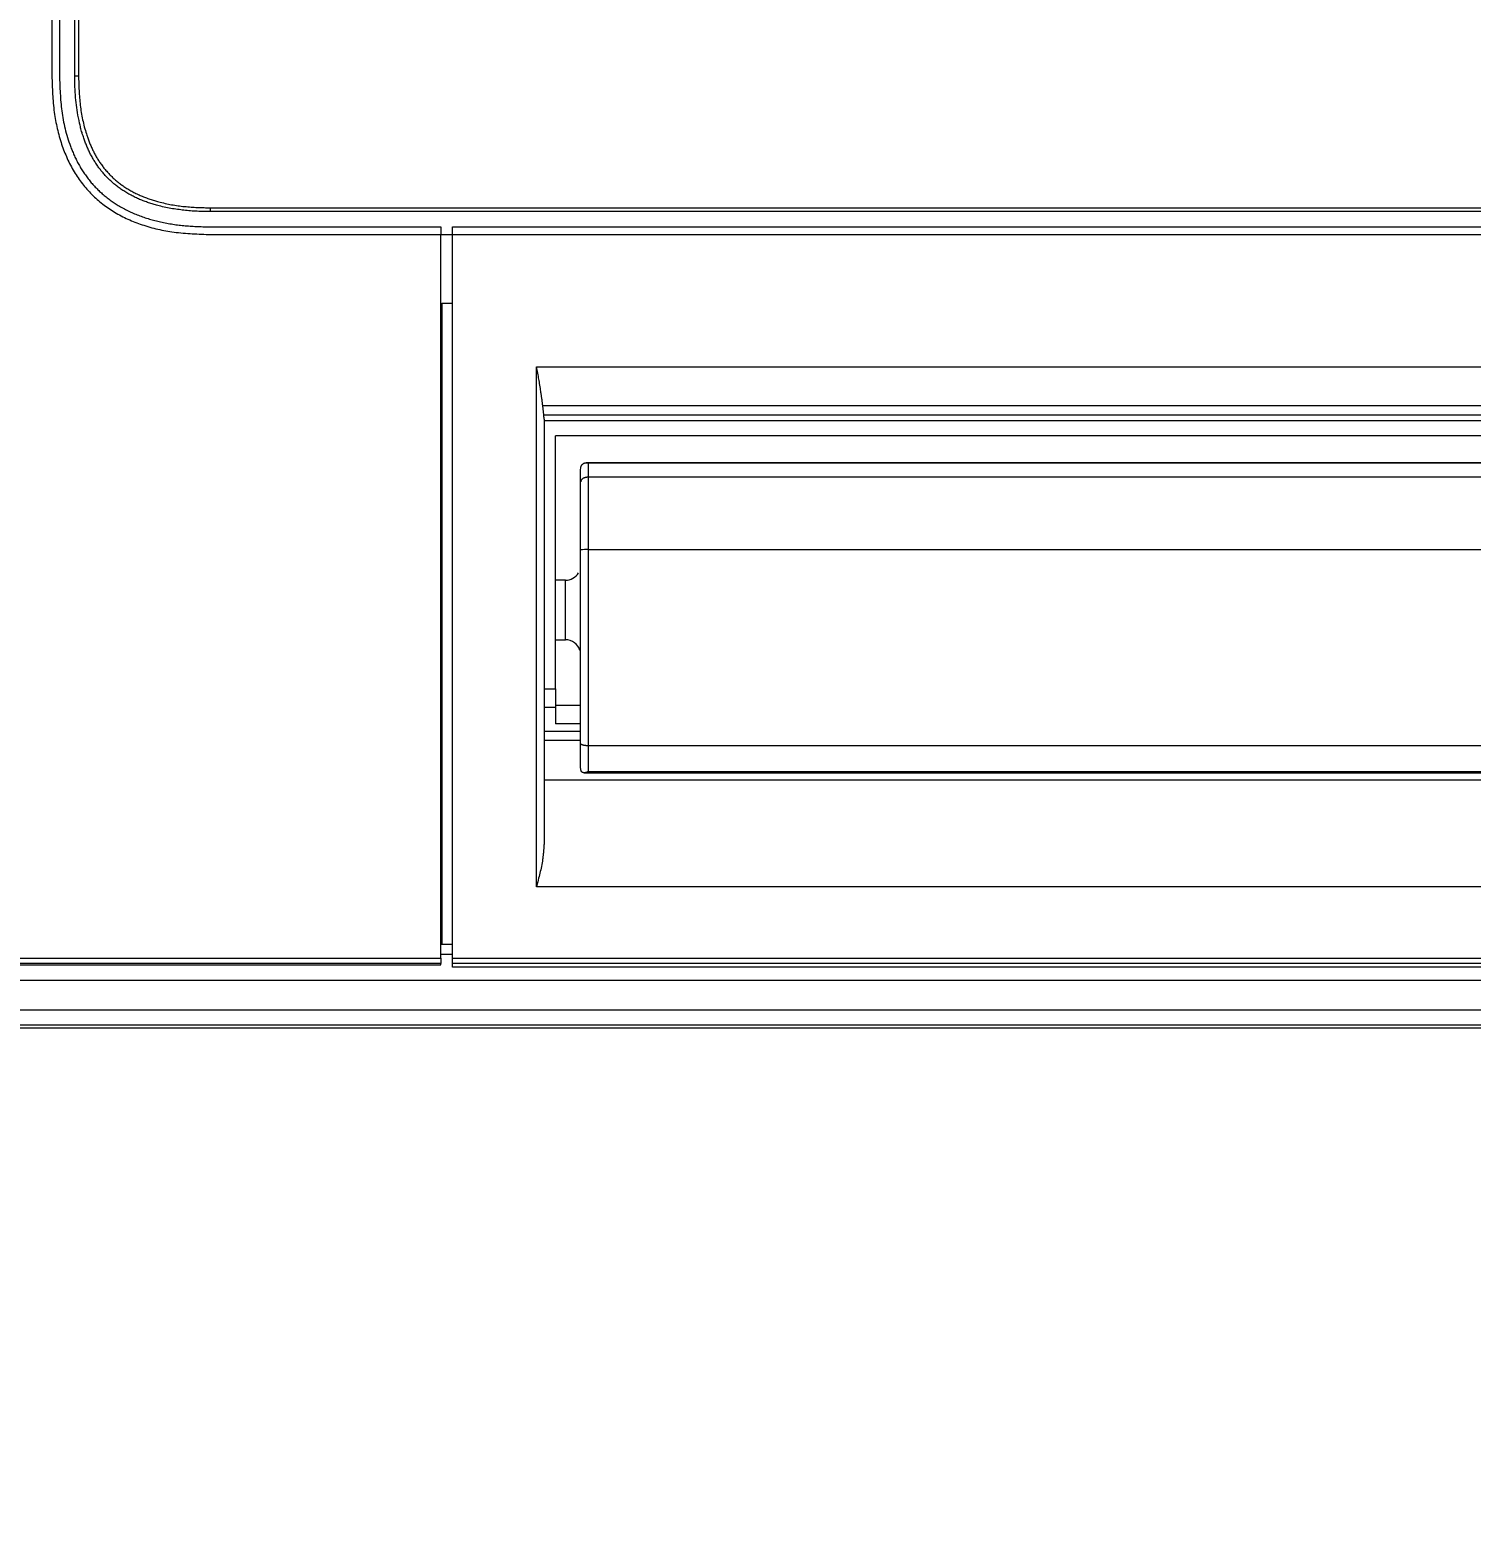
# Model space of a CAD drawing. Header units: metres. Extents: x -101133.8 to -101066.7, y -24899.3 to -24824.7.
# Drawn here: x -101102.6942 to -101102.5053, y -24841.6666 to -24841.4714 of the extents above; entities that cross this region are included whole.
import ezdxf

# ---------------------------------------------------------------- set-up
doc = ezdxf.new("R2010")
doc.units = ezdxf.units.M
doc.header["$LTSCALE"] = 0.2
doc.header["$PDSIZE"] = -5
doc.layers.add('CMT-COTATION DIVERS', color=1, linetype='Continuous')
doc.layers.add('CMT-CVC-MATERIEL', color=30, linetype='Continuous')
doc.styles.get("Standard").update_dxf_attribs({"font": 'arial.ttf'})
doc.dimstyles.get("Standard").update_dxf_attribs({"dimtxt": 0.18, "dimasz": 0.18, "dimexe": 0.18, "dimexo": 0.0625, "dimgap": 0.09, "dimtad": 0, "dimtih": 1, "dimtoh": 1, "dimdec": 4, "dimzin": 0, "dimdsep": 46, "dimtxsty": 'Standard', "dimcen": 0.09, "dimadec": 0, "dimazin": 0, "dimtfac": 1, "dimtdec": 4, "dimtofl": 0, "dimtmove": 0, "dimatfit": 3, "dimfxl": 1, "dimtolj": 1, "dimtzin": 0, "dimarcsym": 0})

# ---------------------------------------------------------------- blocks, each defined once
blk = doc.blocks.new('Cassette 600x600')
at = {"linetype": 'Continuous', "lineweight": 13}
for p, q in [((-20590.73, -35.19), (-20590.73, 551.21)), ((-20590.33, -35.19), (-20590.33, 551.21)), ((-20588.32, 551.21), (-20588.32, -35.19)), ((-20584.49, -35.19), (-20584.49, 551.21)), ((-20582.43, 551.21), (-20582.43, 413.01)), ((-20582.28, 413.01), (-20582.28, 549.89)), ((-20581.56, 549.89), (-20581.56, 413.01)), ((-20435.73, 464.01), (-20465.93, 464.01)), ((-20444.93, 463.01), (-20465.93, 463.01)), ((-20465.93, 461.01), (-20465.93, 460.51)), ((-20465.93, 461.01), (-20095.53, 461.01)), ((-20095.53, 460.51), (-20465.93, 460.51)), ((-20486.73, 443.21), (-20486.73, 413.01)), ((-20485.73, 443.21), (-20485.73, 434)), ((-20483.73, 443.21), (-20483.23, 443.21)), ((-20483.73, 72.81), (-20483.73, 443.21)), ((-20483.23, 443.21), (-20483.23, 72.81)), ((-20485.73, 434), (-20485.73, 413.01)), ((-20485.73, 415.01), (-20485.73, 414.22)), ((-20582.43, 413.01), (-20582.28, 413.01)), ((-20581.56, 413.01), (-20582.28, 413.01)), ((-20581.56, 413.01), (-20486.73, 413.01)), ((-20581.03, 413.01), (-20581.03, 411.51)), ((-20579.73, 413.01), (-20579.73, 412.91)), ((-20579.73, 412.91), (-20579.73, 411.51)), ((-20495.73, 412.91), (-20579.73, 412.91)), ((-20495.73, 412.91), (-20495.73, 411.51)), ((-20485.73, 413.01), (-20486.73, 413.01)), ((-20486.73, 413.01), (-20486.73, 411.51)), ((-20582.73, 104.51), (-20582.73, 411.51)), ((-20582.73, 411.51), (-20582.28, 411.51)), ((-20582.28, 104.51), (-20582.28, 411.51)), ((-20582.28, 411.51), (-20581.56, 411.51)), ((-20581.56, 411.51), (-20581.56, 104.51)), ((-20581.56, 411.51), (-20486.73, 411.51)), ((-20486.73, 411.51), (-20486.73, 104.51)), ((-20486.73, 411.51), (-20485.73, 411.51)), ((-20485.73, 411.51), (-20485.73, 104.51)), ((-20572.22, 115.51), (-20572.22, 400.51)), ((-20572.22, 400.51), (-20504.07, 400.51)), ((-20504.07, 400.51), (-20504.07, 115.51)), ((-20510.98, 399.51), (-20566.63, 399.51)), ((-20558.17, 399.51), (-20558.17, 116.51)), ((-20552.99, 399.51), (-20552.99, 394.71)), ((-20551.83, 399.51), (-20551.83, 394.71)), ((-20548.73, 398.01), (-20548.73, 399.51)), ((-20546.27, 399.51), (-20546.27, 398.01)), ((-20511.13, 116.51), (-20511.13, 399.51)), ((-20509.2, 399.7), (-20510.35, 399.59)), ((-20510.35, 399.59), (-20510.35, 116.42)), ((-20509.2, 116.31), (-20509.2, 399.7)), ((-20550.85, 394.71), (-20550.85, 398.01)), ((-20548.73, 398.01), (-20550.85, 398.01)), ((-20546.27, 398.01), (-20548.73, 398.01)), ((-20548.43, 394.71), (-20548.43, 398.01)), ((-20546.27, 398.01), (-20513.13, 398.01)), ((-20539.83, 398.01), (-20539.83, 396.71)), ((-20539.83, 396.71), (-20532.03, 396.71)), ((-20532.03, 396.71), (-20532.03, 398.01)), ((-20513.13, 118.01), (-20513.13, 398.01)), ((-20556.8, 394.69), (-20556.58, 394.71)), ((-20556.58, 394.71), (-20553.44, 394.71)), ((-20553.44, 394.71), (-20528.06, 394.71)), ((-20528.06, 394.71), (-20519.13, 394.71)), ((-20519.13, 394.71), (-20517.53, 394.71)), ((-20517.53, 394.71), (-20517.35, 394.7)), ((-20557.27, 394.23), (-20557.27, 121.78)), ((-20553.73, 393.71), (-20557.11, 393.71)), ((-20557.11, 393.71), (-20557.11, 122.31)), ((-20528.03, 393.71), (-20553.73, 393.71)), ((-20553.73, 122.31), (-20553.73, 393.71)), ((-20528.03, 122.31), (-20528.03, 393.71)), ((-20518.53, 393.71), (-20528.03, 393.71)), ((-20518.53, 122.31), (-20518.53, 393.71)), ((-20516.68, 393.71), (-20518.53, 393.71)), ((-20516.68, 122.31), (-20516.68, 393.71)), ((-20516.64, 122.04), (-20516.64, 393.97))]:
    blk.add_line(p, q, dxfattribs=at)
for centre, radius, start, end in [((-20541.83, 396.71), 2, 286.6773, 0), ((-20530.03, 396.71), 2, 180, 239.2042), ((-20536.29, 393.95), 8.27, 358.2687, 5.2085)]:
    blk.add_arc(centre, radius, start, end, dxfattribs=at)
for points, knots in [([(-20465.93, 464.01), (-20466.33, 463.99), (-20466.73, 463.98), (-20467.13, 463.96), (-20467.53, 463.95), (-20467.93, 463.93), (-20468.33, 463.91), (-20468.72, 463.88), (-20469.12, 463.85), (-20469.52, 463.82), (-20469.93, 463.78), (-20470.34, 463.74), (-20470.71, 463.69), (-20471.09, 463.64), (-20471.43, 463.58), (-20471.78, 463.52), (-20472.12, 463.45), (-20472.48, 463.38), (-20472.83, 463.3), (-20473.18, 463.22), (-20473.53, 463.13), (-20473.88, 463.03), (-20474.23, 462.94), (-20474.58, 462.83), (-20474.91, 462.72), (-20475.24, 462.61), (-20475.54, 462.5), (-20475.84, 462.38), (-20476.14, 462.26), (-20476.45, 462.13), (-20476.75, 461.99), (-20477.06, 461.86), (-20477.35, 461.72), (-20477.65, 461.56), (-20477.94, 461.41), (-20478.23, 461.24), (-20478.51, 461.08), (-20478.79, 460.91), (-20479.05, 460.75), (-20479.31, 460.57), (-20479.56, 460.39), (-20479.82, 460.21), (-20480.07, 460.01), (-20480.32, 459.82), (-20480.56, 459.62), (-20480.8, 459.41), (-20481.03, 459.2), (-20481.26, 458.99), (-20481.49, 458.76), (-20481.71, 458.54), (-20481.93, 458.31), (-20482.13, 458.07), (-20482.34, 457.84), (-20482.54, 457.59), (-20482.74, 457.34), (-20482.93, 457.1), (-20483.12, 456.84), (-20483.29, 456.58), (-20483.47, 456.32), (-20483.64, 456.06), (-20483.8, 455.79), (-20483.97, 455.51), (-20484.13, 455.22), (-20484.29, 454.92), (-20484.44, 454.63), (-20484.58, 454.33), (-20484.72, 454.03), (-20484.85, 453.73), (-20484.98, 453.42), (-20485.1, 453.12), (-20485.22, 452.81), (-20485.33, 452.51), (-20485.44, 452.18), (-20485.55, 451.86), (-20485.66, 451.5), (-20485.76, 451.15), (-20485.86, 450.8), (-20485.95, 450.46), (-20486.03, 450.11), (-20486.11, 449.76), (-20486.18, 449.4), (-20486.24, 449.05), (-20486.31, 448.7), (-20486.36, 448.36), (-20486.41, 447.99), (-20486.46, 447.61), (-20486.51, 447.2), (-20486.54, 446.8), (-20486.58, 446.39), (-20486.61, 446), (-20486.63, 445.6), (-20486.65, 445.21), (-20486.67, 444.8), (-20486.69, 444.4), (-20486.7, 444), (-20486.72, 443.6), (-20486.73, 443.21)], [0, 0, 0, 0, 1, 1, 1, 2, 2, 2, 3, 3, 3, 4, 4, 4, 5, 5, 5, 6, 6, 6, 7, 7, 7, 8, 8, 8, 9, 9, 9, 10, 10, 10, 11, 11, 11, 12, 12, 12, 13, 13, 13, 14, 14, 14, 15, 15, 15, 16, 16, 16, 17, 17, 17, 18, 18, 18, 19, 19, 19, 20, 20, 20, 21, 21, 21, 22, 22, 22, 23, 23, 23, 24, 24, 24, 25, 25, 25, 26, 26, 26, 27, 27, 27, 28, 28, 28, 29, 29, 29, 30, 30, 30, 31, 31, 31, 32, 32, 32, 32]), ([(-20465.93, 463.01), (-20466.31, 462.99), (-20466.7, 462.98), (-20467.08, 462.96), (-20467.47, 462.95), (-20467.85, 462.93), (-20468.23, 462.91), (-20468.62, 462.89), (-20469, 462.86), (-20469.38, 462.83), (-20469.77, 462.79), (-20470.14, 462.75), (-20470.53, 462.7), (-20470.92, 462.65), (-20471.31, 462.59), (-20471.7, 462.52), (-20472.09, 462.44), (-20472.48, 462.36), (-20472.86, 462.27), (-20473.24, 462.18), (-20473.61, 462.08), (-20474, 461.96), (-20474.4, 461.83), (-20474.83, 461.69), (-20475.13, 461.58), (-20475.37, 461.49), (-20475.53, 461.43), (-20475.71, 461.35), (-20475.9, 461.28), (-20476.1, 461.19), (-20476.29, 461.11), (-20476.49, 461.02), (-20476.68, 460.93), (-20476.86, 460.84), (-20477.05, 460.75), (-20477.23, 460.65), (-20477.42, 460.55), (-20477.61, 460.45), (-20477.79, 460.34), (-20477.98, 460.23), (-20478.16, 460.12), (-20478.35, 460.01), (-20478.53, 459.89), (-20478.7, 459.77), (-20478.88, 459.65), (-20479.06, 459.52), (-20479.23, 459.4), (-20479.4, 459.26), (-20479.57, 459.13), (-20479.74, 459), (-20479.9, 458.87), (-20480.05, 458.73), (-20480.21, 458.59), (-20480.37, 458.45), (-20480.52, 458.31), (-20480.67, 458.16), (-20480.82, 458.01), (-20480.97, 457.86), (-20481.11, 457.71), (-20481.25, 457.56), (-20481.39, 457.4), (-20481.54, 457.24), (-20481.68, 457.07), (-20481.81, 456.9), (-20481.95, 456.73), (-20482.08, 456.56), (-20482.21, 456.38), (-20482.34, 456.21), (-20482.46, 456.03), (-20482.58, 455.85), (-20482.7, 455.67), (-20482.81, 455.5), (-20482.93, 455.3), (-20483.05, 455.1), (-20483.17, 454.88), (-20483.29, 454.66), (-20483.41, 454.44), (-20483.52, 454.23), (-20483.63, 454.01), (-20483.73, 453.78), (-20483.84, 453.56), (-20483.93, 453.34), (-20484.03, 453.11), (-20484.12, 452.89), (-20484.21, 452.65), (-20484.3, 452.42), (-20484.39, 452.18), (-20484.47, 451.94), (-20484.55, 451.7), (-20484.62, 451.46), (-20484.7, 451.22), (-20484.77, 450.98), (-20484.83, 450.73), (-20484.9, 450.49), (-20484.96, 450.25), (-20485.02, 450.01), (-20485.07, 449.75), (-20485.13, 449.5), (-20485.19, 449.22), (-20485.24, 448.95), (-20485.29, 448.68), (-20485.34, 448.41), (-20485.38, 448.14), (-20485.42, 447.88), (-20485.46, 447.6), (-20485.49, 447.33), (-20485.53, 447.06), (-20485.55, 446.79), (-20485.58, 446.52), (-20485.6, 446.25), (-20485.62, 445.97), (-20485.64, 445.69), (-20485.66, 445.42), (-20485.67, 445.14), (-20485.68, 444.86), (-20485.69, 444.59), (-20485.7, 444.31), (-20485.71, 444.03), (-20485.72, 443.76), (-20485.72, 443.48), (-20485.73, 443.21)], [0, 0, 0, 0, 1, 1, 1, 2, 2, 2, 3, 3, 3, 4, 4, 4, 5, 5, 5, 6, 6, 6, 7, 7, 7, 8, 8, 8, 9, 9, 9, 10, 10, 10, 11, 11, 11, 12, 12, 12, 13, 13, 13, 14, 14, 14, 15, 15, 15, 16, 16, 16, 17, 17, 17, 18, 18, 18, 19, 19, 19, 20, 20, 20, 21, 21, 21, 22, 22, 22, 23, 23, 23, 24, 24, 24, 25, 25, 25, 26, 26, 26, 27, 27, 27, 28, 28, 28, 29, 29, 29, 30, 30, 30, 31, 31, 31, 32, 32, 32, 33, 33, 33, 34, 34, 34, 35, 35, 35, 36, 36, 36, 37, 37, 37, 38, 38, 38, 39, 39, 39, 40, 40, 40, 40]), ([(-20483.73, 443.21), (-20483.73, 443.5), (-20483.73, 443.79), (-20483.72, 444.08), (-20483.71, 444.37), (-20483.7, 444.66), (-20483.69, 444.95), (-20483.67, 445.24), (-20483.66, 445.53), (-20483.63, 445.82), (-20483.61, 446.11), (-20483.58, 446.4), (-20483.55, 446.69), (-20483.52, 446.98), (-20483.48, 447.27), (-20483.44, 447.55), (-20483.4, 447.84), (-20483.36, 448.13), (-20483.31, 448.41), (-20483.25, 448.7), (-20483.2, 448.97), (-20483.13, 449.27), (-20483.07, 449.56), (-20482.99, 449.87), (-20482.93, 450.12), (-20482.87, 450.36), (-20482.82, 450.53), (-20482.76, 450.72), (-20482.7, 450.91), (-20482.63, 451.12), (-20482.57, 451.32), (-20482.5, 451.52), (-20482.43, 451.72), (-20482.35, 451.91), (-20482.28, 452.11), (-20482.2, 452.3), (-20482.12, 452.5), (-20482.03, 452.69), (-20481.95, 452.88), (-20481.86, 453.07), (-20481.77, 453.26), (-20481.67, 453.45), (-20481.58, 453.63), (-20481.48, 453.81), (-20481.38, 454), (-20481.27, 454.18), (-20481.16, 454.36), (-20481.05, 454.54), (-20480.94, 454.71), (-20480.83, 454.88), (-20480.72, 455.03), (-20480.61, 455.18), (-20480.5, 455.34), (-20480.38, 455.49), (-20480.26, 455.64), (-20480.14, 455.79), (-20480.01, 455.94), (-20479.89, 456.08), (-20479.76, 456.22), (-20479.63, 456.36), (-20479.5, 456.5), (-20479.36, 456.64), (-20479.23, 456.77), (-20479.09, 456.91), (-20478.95, 457.04), (-20478.8, 457.17), (-20478.66, 457.29), (-20478.51, 457.42), (-20478.36, 457.54), (-20478.21, 457.65), (-20478.06, 457.77), (-20477.91, 457.89), (-20477.75, 458), (-20477.6, 458.11), (-20477.44, 458.21), (-20477.28, 458.31), (-20477.12, 458.41), (-20476.96, 458.51), (-20476.8, 458.6), (-20476.63, 458.7), (-20476.47, 458.79), (-20476.3, 458.88), (-20476.14, 458.97), (-20475.97, 459.05), (-20475.8, 459.13), (-20475.63, 459.21), (-20475.46, 459.29), (-20475.28, 459.37), (-20475.11, 459.44), (-20474.93, 459.51), (-20474.76, 459.58), (-20474.58, 459.65), (-20474.41, 459.71), (-20474.23, 459.78), (-20474.04, 459.84), (-20473.84, 459.91), (-20473.69, 459.96), (-20473.56, 460), (-20473.47, 460.03), (-20473.37, 460.05), (-20473.27, 460.08), (-20473.16, 460.12), (-20473.05, 460.15), (-20472.94, 460.18), (-20472.83, 460.21), (-20472.73, 460.23), (-20472.63, 460.26), (-20472.53, 460.28), (-20472.41, 460.31), (-20472.08, 460.39), (-20471.57, 460.5), (-20471.1, 460.59), (-20470.63, 460.67), (-20470.2, 460.74), (-20469.77, 460.79), (-20469.34, 460.84), (-20468.91, 460.89), (-20468.43, 460.92), (-20467.95, 460.95), (-20467.43, 460.98), (-20467.09, 460.99), (-20466.98, 460.99), (-20466.9, 460.99), (-20466.8, 460.99), (-20466.71, 461), (-20466.61, 461), (-20466.51, 461), (-20466.41, 461), (-20466.32, 461), (-20466.22, 461), (-20466.12, 461), (-20466.03, 461), (-20465.93, 461.01)], [0, 0, 0, 0, 1, 1, 1, 2, 2, 2, 3, 3, 3, 4, 4, 4, 5, 5, 5, 6, 6, 6, 7, 7, 7, 8, 8, 8, 9, 9, 9, 10, 10, 10, 11, 11, 11, 12, 12, 12, 13, 13, 13, 14, 14, 14, 15, 15, 15, 16, 16, 16, 17, 17, 17, 18, 18, 18, 19, 19, 19, 20, 20, 20, 21, 21, 21, 22, 22, 22, 23, 23, 23, 24, 24, 24, 25, 25, 25, 26, 26, 26, 27, 27, 27, 28, 28, 28, 29, 29, 29, 30, 30, 30, 31, 31, 31, 32, 32, 32, 33, 33, 33, 34, 34, 34, 35, 35, 35, 36, 36, 36, 37, 37, 37, 38, 38, 38, 39, 39, 39, 40, 40, 40, 41, 41, 41, 42, 42, 42, 43, 43, 43, 44, 44, 44, 44]), ([(-20465.93, 460.51), (-20466.25, 460.5), (-20466.57, 460.49), (-20466.89, 460.48), (-20467.22, 460.46), (-20467.54, 460.45), (-20467.86, 460.44), (-20468.18, 460.42), (-20468.5, 460.4), (-20468.82, 460.37), (-20469.14, 460.35), (-20469.46, 460.32), (-20469.78, 460.28), (-20470.1, 460.24), (-20470.41, 460.2), (-20470.73, 460.15), (-20471.05, 460.1), (-20471.37, 460.04), (-20471.68, 459.97), (-20471.99, 459.91), (-20472.29, 459.84), (-20472.62, 459.75), (-20472.94, 459.66), (-20473.29, 459.56), (-20473.54, 459.48), (-20473.75, 459.41), (-20473.9, 459.36), (-20474.06, 459.31), (-20474.22, 459.25), (-20474.4, 459.18), (-20474.57, 459.12), (-20474.74, 459.05), (-20474.91, 458.98), (-20475.08, 458.91), (-20475.24, 458.84), (-20475.41, 458.76), (-20475.58, 458.68), (-20475.74, 458.6), (-20475.9, 458.52), (-20476.06, 458.44), (-20476.23, 458.35), (-20476.39, 458.27), (-20476.54, 458.18), (-20476.7, 458.08), (-20476.86, 457.99), (-20477.01, 457.89), (-20477.16, 457.79), (-20477.31, 457.69), (-20477.46, 457.59), (-20477.61, 457.48), (-20477.76, 457.37), (-20477.91, 457.26), (-20478.05, 457.15), (-20478.19, 457.03), (-20478.33, 456.91), (-20478.47, 456.79), (-20478.61, 456.67), (-20478.74, 456.54), (-20478.88, 456.42), (-20479.01, 456.29), (-20479.14, 456.15), (-20479.27, 456.02), (-20479.39, 455.89), (-20479.51, 455.75), (-20479.63, 455.61), (-20479.75, 455.47), (-20479.87, 455.33), (-20479.98, 455.18), (-20480.1, 455.04), (-20480.2, 454.89), (-20480.31, 454.74), (-20480.41, 454.6), (-20480.52, 454.44), (-20480.62, 454.27), (-20480.74, 454.1), (-20480.84, 453.92), (-20480.95, 453.74), (-20481.04, 453.57), (-20481.14, 453.39), (-20481.23, 453.21), (-20481.32, 453.03), (-20481.41, 452.85), (-20481.5, 452.66), (-20481.58, 452.48), (-20481.66, 452.29), (-20481.74, 452.1), (-20481.82, 451.92), (-20481.89, 451.73), (-20481.96, 451.54), (-20482.03, 451.35), (-20482.09, 451.15), (-20482.16, 450.96), (-20482.22, 450.76), (-20482.28, 450.57), (-20482.33, 450.39), (-20482.38, 450.22), (-20482.45, 449.99), (-20482.51, 449.75), (-20482.58, 449.45), (-20482.65, 449.16), (-20482.71, 448.87), (-20482.77, 448.6), (-20482.82, 448.32), (-20482.87, 448.04), (-20482.91, 447.76), (-20482.95, 447.47), (-20482.99, 447.19), (-20483.03, 446.91), (-20483.06, 446.62), (-20483.08, 446.34), (-20483.11, 446.06), (-20483.13, 445.77), (-20483.15, 445.49), (-20483.16, 445.2), (-20483.18, 444.92), (-20483.19, 444.63), (-20483.2, 444.35), (-20483.21, 444.06), (-20483.22, 443.78), (-20483.22, 443.49), (-20483.23, 443.21)], [0, 0, 0, 0, 1, 1, 1, 2, 2, 2, 3, 3, 3, 4, 4, 4, 5, 5, 5, 6, 6, 6, 7, 7, 7, 8, 8, 8, 9, 9, 9, 10, 10, 10, 11, 11, 11, 12, 12, 12, 13, 13, 13, 14, 14, 14, 15, 15, 15, 16, 16, 16, 17, 17, 17, 18, 18, 18, 19, 19, 19, 20, 20, 20, 21, 21, 21, 22, 22, 22, 23, 23, 23, 24, 24, 24, 25, 25, 25, 26, 26, 26, 27, 27, 27, 28, 28, 28, 29, 29, 29, 30, 30, 30, 31, 31, 31, 32, 32, 32, 33, 33, 33, 34, 34, 34, 35, 35, 35, 36, 36, 36, 37, 37, 37, 38, 38, 38, 39, 39, 39, 40, 40, 40, 40]), ([(-20566.63, 399.51), (-20566.8, 399.52), (-20566.97, 399.53), (-20567.13, 399.54), (-20567.3, 399.55), (-20567.46, 399.57), (-20567.63, 399.58), (-20567.8, 399.6), (-20567.98, 399.61), (-20568.13, 399.63), (-20568.29, 399.65), (-20568.43, 399.66), (-20568.63, 399.69), (-20568.88, 399.73), (-20569.22, 399.79), (-20569.54, 399.85), (-20569.86, 399.91), (-20570.15, 399.98), (-20570.44, 400.05), (-20570.72, 400.12), (-20571, 400.19), (-20571.32, 400.27), (-20571.64, 400.35), (-20572, 400.45), (-20572.19, 400.5), (-20572.19, 400.5), (-20572.2, 400.5), (-20572.2, 400.5), (-20572.2, 400.5), (-20572.2, 400.5), (-20572.2, 400.5), (-20572.21, 400.5), (-20572.21, 400.5), (-20572.21, 400.5), (-20572.21, 400.5), (-20572.21, 400.5), (-20572.22, 400.51)], [0, 0, 0, 0, 1, 1, 1, 2, 2, 2, 3, 3, 3, 4, 4, 4, 5, 5, 5, 6, 6, 6, 7, 7, 7, 8, 8, 8, 9, 9, 9, 10, 10, 10, 11, 11, 11, 12, 12, 12, 12]), ([(-20504.07, 400.51), (-20504.08, 400.5), (-20504.08, 400.5), (-20504.08, 400.5), (-20504.09, 400.5), (-20504.09, 400.5), (-20504.09, 400.5), (-20504.1, 400.5), (-20504.1, 400.5), (-20504.1, 400.5), (-20504.1, 400.5), (-20504.11, 400.5), (-20504.11, 400.5), (-20504.29, 400.47), (-20504.61, 400.41), (-20504.9, 400.36), (-20505.19, 400.31), (-20505.43, 400.27), (-20505.69, 400.22), (-20505.94, 400.18), (-20506.2, 400.14), (-20506.47, 400.09), (-20506.75, 400.05), (-20507.04, 400), (-20507.26, 399.97), (-20507.46, 399.94), (-20507.59, 399.92), (-20507.74, 399.9), (-20507.9, 399.88), (-20508.07, 399.85), (-20508.23, 399.83), (-20508.4, 399.81), (-20508.56, 399.79), (-20508.72, 399.76), (-20508.88, 399.74), (-20509.04, 399.72), (-20509.2, 399.7)], [0, 0, 0, 0, 1, 1, 1, 2, 2, 2, 3, 3, 3, 4, 4, 4, 5, 5, 5, 6, 6, 6, 7, 7, 7, 8, 8, 8, 9, 9, 9, 10, 10, 10, 11, 11, 11, 12, 12, 12, 12]), ([(-20510.35, 399.59), (-20510.38, 399.59), (-20510.41, 399.59), (-20510.43, 399.58), (-20510.46, 399.58), (-20510.48, 399.58), (-20510.51, 399.57), (-20510.54, 399.57), (-20510.56, 399.57), (-20510.59, 399.56), (-20510.61, 399.56), (-20510.64, 399.56), (-20510.66, 399.55), (-20510.68, 399.55), (-20510.71, 399.54), (-20510.73, 399.54), (-20510.75, 399.54), (-20510.77, 399.53), (-20510.8, 399.53), (-20510.82, 399.52), (-20510.84, 399.52), (-20510.86, 399.52), (-20510.88, 399.51), (-20510.9, 399.51), (-20510.91, 399.51), (-20510.92, 399.51), (-20510.92, 399.51), (-20510.93, 399.51), (-20510.94, 399.51), (-20510.94, 399.51), (-20510.95, 399.51), (-20510.95, 399.51), (-20510.96, 399.51), (-20510.97, 399.51), (-20510.97, 399.51), (-20510.98, 399.51), (-20510.98, 399.51)], [0, 0, 0, 0, 1, 1, 1, 2, 2, 2, 3, 3, 3, 4, 4, 4, 5, 5, 5, 6, 6, 6, 7, 7, 7, 8, 8, 8, 9, 9, 9, 10, 10, 10, 11, 11, 11, 12, 12, 12, 12]), ([(-20557.11, 393.71), (-20557.11, 393.71), (-20557.11, 393.71), (-20557.11, 393.71), (-20557.11, 393.71), (-20557.11, 393.71), (-20557.11, 393.71), (-20557.11, 393.71), (-20557.11, 393.71), (-20557.11, 393.71), (-20557.11, 393.71), (-20557.11, 393.71), (-20557.11, 393.71), (-20557.11, 393.71), (-20557.11, 393.72), (-20557.12, 393.72), (-20557.12, 393.73), (-20557.12, 393.73), (-20557.12, 393.74), (-20557.13, 393.74), (-20557.13, 393.74), (-20557.13, 393.75), (-20557.13, 393.75), (-20557.13, 393.76), (-20557.14, 393.76), (-20557.15, 393.78), (-20557.16, 393.82), (-20557.18, 393.85), (-20557.19, 393.88), (-20557.2, 393.91), (-20557.21, 393.94), (-20557.22, 393.97), (-20557.23, 394), (-20557.24, 394.03), (-20557.25, 394.06), (-20557.25, 394.09), (-20557.26, 394.12), (-20557.26, 394.14), (-20557.26, 394.16), (-20557.27, 394.18), (-20557.27, 394.2), (-20557.27, 394.22), (-20557.27, 394.25), (-20557.27, 394.27), (-20557.27, 394.29), (-20557.26, 394.31), (-20557.26, 394.33), (-20557.26, 394.35), (-20557.25, 394.37), (-20557.25, 394.38), (-20557.25, 394.39), (-20557.24, 394.41), (-20557.24, 394.42), (-20557.23, 394.43), (-20557.22, 394.45), (-20557.22, 394.46), (-20557.21, 394.47), (-20557.2, 394.49), (-20557.19, 394.5), (-20557.18, 394.51), (-20557.18, 394.52), (-20557.17, 394.53), (-20557.16, 394.54), (-20557.16, 394.54), (-20557.15, 394.55), (-20557.14, 394.56), (-20557.13, 394.56), (-20557.13, 394.57), (-20557.12, 394.58), (-20557.11, 394.59), (-20557.1, 394.59), (-20557.09, 394.6), (-20557.08, 394.6), (-20557.07, 394.61), (-20557.06, 394.62), (-20557.05, 394.62), (-20557.04, 394.63), (-20557.03, 394.63), (-20557.02, 394.64), (-20557.01, 394.64), (-20557, 394.64), (-20556.99, 394.65), (-20556.98, 394.65), (-20556.96, 394.66), (-20556.95, 394.66), (-20556.94, 394.66), (-20556.93, 394.67), (-20556.92, 394.67), (-20556.9, 394.67), (-20556.89, 394.68), (-20556.88, 394.68), (-20556.87, 394.68), (-20556.85, 394.68), (-20556.84, 394.69), (-20556.83, 394.69), (-20556.81, 394.69), (-20556.8, 394.69)], [0, 0, 0, 0, 1, 1, 1, 2, 2, 2, 3, 3, 3, 4, 4, 4, 5, 5, 5, 6, 6, 6, 7, 7, 7, 8, 8, 8, 9, 9, 9, 10, 10, 10, 11, 11, 11, 12, 12, 12, 13, 13, 13, 14, 14, 14, 15, 15, 15, 16, 16, 16, 17, 17, 17, 18, 18, 18, 19, 19, 19, 20, 20, 20, 21, 21, 21, 22, 22, 22, 23, 23, 23, 24, 24, 24, 25, 25, 25, 26, 26, 26, 27, 27, 27, 28, 28, 28, 29, 29, 29, 30, 30, 30, 31, 31, 31, 32, 32, 32, 32]), ([(-20553.73, 393.71), (-20553.73, 393.73), (-20553.73, 393.76), (-20553.73, 393.79), (-20553.73, 393.82), (-20553.73, 393.85), (-20553.72, 393.87), (-20553.72, 393.9), (-20553.72, 393.93), (-20553.72, 393.96), (-20553.72, 393.98), (-20553.72, 394.01), (-20553.71, 394.04), (-20553.71, 394.06), (-20553.71, 394.09), (-20553.7, 394.11), (-20553.7, 394.14), (-20553.7, 394.17), (-20553.69, 394.19), (-20553.69, 394.21), (-20553.69, 394.24), (-20553.68, 394.26), (-20553.68, 394.29), (-20553.67, 394.31), (-20553.67, 394.33), (-20553.66, 394.35), (-20553.66, 394.37), (-20553.65, 394.39), (-20553.64, 394.41), (-20553.64, 394.43), (-20553.63, 394.45), (-20553.63, 394.47), (-20553.62, 394.49), (-20553.61, 394.51), (-20553.61, 394.52), (-20553.6, 394.54), (-20553.59, 394.55), (-20553.59, 394.57), (-20553.58, 394.58), (-20553.57, 394.59), (-20553.56, 394.61), (-20553.56, 394.62), (-20553.55, 394.63), (-20553.54, 394.64), (-20553.53, 394.65), (-20553.53, 394.66), (-20553.52, 394.67), (-20553.51, 394.68), (-20553.5, 394.68), (-20553.5, 394.68), (-20553.49, 394.69), (-20553.49, 394.69), (-20553.49, 394.69), (-20553.48, 394.69), (-20553.48, 394.7), (-20553.47, 394.7), (-20553.47, 394.7), (-20553.47, 394.7), (-20553.46, 394.7), (-20553.46, 394.7), (-20553.45, 394.7), (-20553.45, 394.7), (-20553.45, 394.7), (-20553.45, 394.7), (-20553.45, 394.7), (-20553.45, 394.7), (-20553.45, 394.7), (-20553.44, 394.7), (-20553.44, 394.7), (-20553.44, 394.7), (-20553.44, 394.7), (-20553.44, 394.71), (-20553.44, 394.71)], [0, 0, 0, 0, 1, 1, 1, 2, 2, 2, 3, 3, 3, 4, 4, 4, 5, 5, 5, 6, 6, 6, 7, 7, 7, 8, 8, 8, 9, 9, 9, 10, 10, 10, 11, 11, 11, 12, 12, 12, 13, 13, 13, 14, 14, 14, 15, 15, 15, 16, 16, 16, 17, 17, 17, 18, 18, 18, 19, 19, 19, 20, 20, 20, 21, 21, 21, 22, 22, 22, 23, 23, 23, 24, 24, 24, 24]), ([(-20518.53, 393.71), (-20518.53, 393.73), (-20518.53, 393.76), (-20518.54, 393.79), (-20518.54, 393.82), (-20518.54, 393.85), (-20518.54, 393.87), (-20518.54, 393.9), (-20518.55, 393.93), (-20518.55, 393.96), (-20518.55, 393.98), (-20518.56, 394.01), (-20518.56, 394.04), (-20518.57, 394.06), (-20518.57, 394.09), (-20518.58, 394.11), (-20518.59, 394.14), (-20518.6, 394.17), (-20518.6, 394.19), (-20518.61, 394.21), (-20518.62, 394.24), (-20518.63, 394.26), (-20518.64, 394.29), (-20518.65, 394.31), (-20518.66, 394.33), (-20518.67, 394.35), (-20518.68, 394.37), (-20518.7, 394.39), (-20518.71, 394.41), (-20518.72, 394.43), (-20518.73, 394.45), (-20518.74, 394.47), (-20518.76, 394.49), (-20518.77, 394.51), (-20518.78, 394.52), (-20518.8, 394.54), (-20518.81, 394.55), (-20518.83, 394.57), (-20518.84, 394.58), (-20518.86, 394.59), (-20518.87, 394.61), (-20518.89, 394.62), (-20518.9, 394.63), (-20518.92, 394.64), (-20518.93, 394.65), (-20518.95, 394.66), (-20518.97, 394.67), (-20518.99, 394.68), (-20519, 394.68), (-20519.01, 394.68), (-20519.02, 394.69), (-20519.02, 394.69), (-20519.03, 394.69), (-20519.04, 394.69), (-20519.05, 394.7), (-20519.06, 394.7), (-20519.07, 394.7), (-20519.07, 394.7), (-20519.08, 394.7), (-20519.09, 394.7), (-20519.1, 394.7), (-20519.1, 394.7), (-20519.11, 394.7), (-20519.11, 394.7), (-20519.11, 394.7), (-20519.11, 394.7), (-20519.12, 394.7), (-20519.12, 394.7), (-20519.12, 394.7), (-20519.12, 394.7), (-20519.13, 394.7), (-20519.13, 394.71), (-20519.13, 394.71)], [0, 0, 0, 0, 1, 1, 1, 2, 2, 2, 3, 3, 3, 4, 4, 4, 5, 5, 5, 6, 6, 6, 7, 7, 7, 8, 8, 8, 9, 9, 9, 10, 10, 10, 11, 11, 11, 12, 12, 12, 13, 13, 13, 14, 14, 14, 15, 15, 15, 16, 16, 16, 17, 17, 17, 18, 18, 18, 19, 19, 19, 20, 20, 20, 21, 21, 21, 22, 22, 22, 23, 23, 23, 24, 24, 24, 24]), ([(-20517.35, 394.7), (-20517.34, 394.69), (-20517.33, 394.69), (-20517.32, 394.69), (-20517.3, 394.69), (-20517.29, 394.69), (-20517.28, 394.68), (-20517.27, 394.68), (-20517.25, 394.68), (-20517.24, 394.68), (-20517.23, 394.67), (-20517.22, 394.67), (-20517.2, 394.67), (-20517.19, 394.67), (-20517.18, 394.66), (-20517.17, 394.66), (-20517.15, 394.66), (-20517.14, 394.65), (-20517.13, 394.65), (-20517.12, 394.64), (-20517.1, 394.64), (-20517.09, 394.63), (-20517.08, 394.63), (-20517.07, 394.62), (-20517.06, 394.62), (-20517.04, 394.61), (-20517.03, 394.61), (-20517.02, 394.6), (-20517.01, 394.59), (-20517, 394.59), (-20516.99, 394.58), (-20516.98, 394.58), (-20516.96, 394.57), (-20516.95, 394.56), (-20516.94, 394.56), (-20516.93, 394.55), (-20516.92, 394.54), (-20516.91, 394.53), (-20516.9, 394.52), (-20516.88, 394.51), (-20516.87, 394.5), (-20516.86, 394.49), (-20516.84, 394.47), (-20516.83, 394.46), (-20516.82, 394.45), (-20516.81, 394.44), (-20516.8, 394.43), (-20516.79, 394.42), (-20516.78, 394.4), (-20516.77, 394.38), (-20516.75, 394.36), (-20516.74, 394.35), (-20516.73, 394.33), (-20516.72, 394.31), (-20516.71, 394.29), (-20516.7, 394.27), (-20516.69, 394.25), (-20516.69, 394.23), (-20516.68, 394.21), (-20516.67, 394.2), (-20516.67, 394.17), (-20516.66, 394.15), (-20516.66, 394.12), (-20516.65, 394.09), (-20516.65, 394.06), (-20516.64, 394.04), (-20516.64, 394.01), (-20516.64, 393.98), (-20516.64, 393.96), (-20516.64, 393.93), (-20516.65, 393.9), (-20516.65, 393.86), (-20516.65, 393.84), (-20516.65, 393.83), (-20516.66, 393.82), (-20516.66, 393.81), (-20516.66, 393.8), (-20516.66, 393.79), (-20516.66, 393.78), (-20516.67, 393.77), (-20516.67, 393.76), (-20516.67, 393.74), (-20516.68, 393.73), (-20516.68, 393.72), (-20516.68, 393.71), (-20516.68, 393.71), (-20516.68, 393.71), (-20516.68, 393.71), (-20516.68, 393.71), (-20516.68, 393.71), (-20516.68, 393.71), (-20516.68, 393.71), (-20516.68, 393.71), (-20516.68, 393.71), (-20516.68, 393.71), (-20516.68, 393.71), (-20516.68, 393.71)], [0, 0, 0, 0, 1, 1, 1, 2, 2, 2, 3, 3, 3, 4, 4, 4, 5, 5, 5, 6, 6, 6, 7, 7, 7, 8, 8, 8, 9, 9, 9, 10, 10, 10, 11, 11, 11, 12, 12, 12, 13, 13, 13, 14, 14, 14, 15, 15, 15, 16, 16, 16, 17, 17, 17, 18, 18, 18, 19, 19, 19, 20, 20, 20, 21, 21, 21, 22, 22, 22, 23, 23, 23, 24, 24, 24, 25, 25, 25, 26, 26, 26, 27, 27, 27, 28, 28, 28, 29, 29, 29, 30, 30, 30, 31, 31, 31, 32, 32, 32, 32])]:
    blk.add_open_spline(points, degree=3, knots=knots, dxfattribs=at)
blk = doc.blocks.new('COT-45')
at = {"color": 0}
for p, q in [((0, -1), (0, 1)), ((-1, 0), (1, 0))]:
    blk.add_line(p, q, dxfattribs=at)
at = {"color": 0, "const_width": 0.4}
blk.add_lwpolyline([(-0.4419, -0.4419), (0.4419, 0.4419)], dxfattribs=at)
blk = doc.blocks.new('*D99')
at = {"layer": 'CMT-COTATION DIVERS', "color": 0, "lineweight": -2}
for p, q in [((-101106.21595, -24842.68898), (-101106.21595, -24840.95954)), ((-101102.4716, -24841.75016), (-101102.4716, -24840.95954)), ((-101106.19095, -24841.00954), (-101102.4966, -24841.00954))]:
    blk.add_line(p, q, dxfattribs=at)
at = {"layer": 'Defpoints', "color": 0, "lineweight": 15}
for p in [(-101102.4716, -24841.00954), (-101102.4716, -24841.78016), (-101106.21595, -24842.71898)]:
    blk.add_point(p, dxfattribs=at)
at = {"layer": 'CMT-COTATION DIVERS', "color": 0, "lineweight": -2, "xscale": 0.025, "yscale": 0.025, "zscale": 0.025, "rotation": 180}
blk.add_blockref('COT-45', (-101106.21595, -24841.00954), dxfattribs=at)
at = {"layer": 'CMT-COTATION DIVERS', "color": 0, "lineweight": -2, "xscale": 0.025, "yscale": 0.025, "zscale": 0.025}
blk.add_blockref('COT-45', (-101102.4716, -24841.00954), dxfattribs=at)
at = {"layer": 'CMT-COTATION DIVERS', "color": 0, "lineweight": 15, "insert": (-101104.34378, -24840.93372), "char_height": 0.075, "attachment_point": 5}
blk.add_mtext('\\A1;374', dxfattribs=at)

msp = doc.modelspace()

# ---------------------------------------------------------------- block references
at = {"layer": 'CMT-CVC-MATERIEL', "xscale": 0.001, "yscale": 0.001, "zscale": 0.001, "rotation": 90}
msp.add_blockref('Cassette 600x600', (-101102.22728, -24821.01151), dxfattribs=at)

# ---------------------------------------------------------------- dimensions: what is measured, and where the dimension line sits
at = {"layer": 'CMT-COTATION DIVERS', "lineweight": 15}
dim = msp.add_linear_dim(base=(-101102.4716, -24841.00954), p1=(-101106.21595, -24842.71898), p2=(-101102.4716, -24841.78016), dimstyle='Standard', override={"dimscale": 0.05, "dimtxt": 1.5, "dimasz": 0.5, "dimexe": 1, "dimexo": 0.6, "dimgap": 0.75, "dimtad": 1, "dimtih": 0, "dimtoh": 0, "dimdec": 0, "dimlfac": 100, "dimblk": 'COT-45', "dimcen": 0, "dimadec": 2, "dimazin": 2, "dimtdec": 2, "dimtix": 1, "dimtmove": 1, "dimfrac": 1}, dxfattribs=at)
dim.commit()
dim.dimension.update_dxf_attribs({"geometry": '*D99', "text_midpoint": (-101104.34378, -24840.93372)})

doc.saveas('drawing.dxf')
